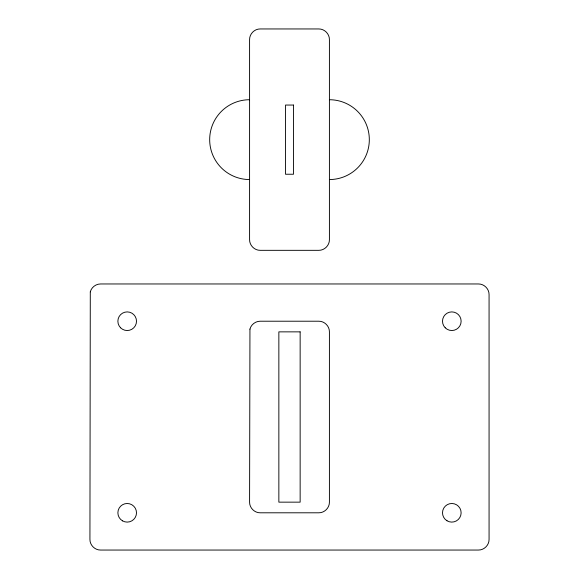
<?xml version="1.0" encoding="UTF-8"?>
<svg xmlns="http://www.w3.org/2000/svg" width="579" height="579" viewBox="0 0 579 579"><rect width="100%" height="100%" fill="white"/><g stroke="black" fill="none" stroke-linecap="round" stroke-linejoin="round"><path stroke-width="0.87" d="M329.415 99.726L329.415 39.596C329.516 33.886 324.479 28.849 318.768 28.95L260.232 28.95C254.521 28.849 249.484 33.886 249.585 39.596L249.585 239.692C249.484 245.395 254.521 250.439 260.232 250.331L318.768 250.331C324.479 250.439 329.516 245.395 329.415 239.692L329.415 99.726A39.915 39.915 0 0 1 369.322 139.64A39.915 39.915 0 0 1 329.415 179.555M249.585 179.555A39.915 39.915 0 0 1 209.678 139.64A39.915 39.915 0 0 1 249.585 99.726M90.295 291.852L89.933 539.404C89.832 545.114 94.869 550.151 100.58 550.05L478.42 550.05C484.131 550.151 489.168 545.114 489.067 539.404L489.067 294.61C489.168 288.899 484.131 283.862 478.42 283.963L100.58 283.963C95.875 283.927 91.468 287.3 90.295 291.852M249.947 329.104L249.585 502.152C249.484 507.863 254.521 512.9 260.232 512.799L318.768 512.799C324.479 512.9 329.516 507.863 329.415 502.152L329.415 331.861C329.516 326.151 324.479 321.113 318.768 321.215L260.232 321.215C255.527 321.179 251.12 324.551 249.947 329.104M293.488 105.052L285.512 105.052L285.512 174.236L293.488 174.236L293.488 105.052M300.146 331.861L278.854 331.861L278.854 502.152L300.146 502.152L300.146 331.861M122.531 520.861A9.315 9.315 0 0 0 136.499 512.799A9.315 9.315 0 0 0 122.531 504.736A9.315 9.315 0 0 0 122.531 520.861M120.598 327.801A9.315 9.315 0 0 0 136.188 323.625A9.315 9.315 0 0 0 124.775 312.219A9.315 9.315 0 0 0 120.598 327.801M446.995 520.767A9.315 9.315 0 0 0 461.123 512.987A9.315 9.315 0 0 0 447.321 504.642A9.315 9.315 0 0 0 446.995 520.767M445.229 327.801A9.315 9.315 0 0 0 460.812 323.625A9.315 9.315 0 0 0 449.405 312.219A9.315 9.315 0 0 0 445.229 327.801"/></g></svg>
